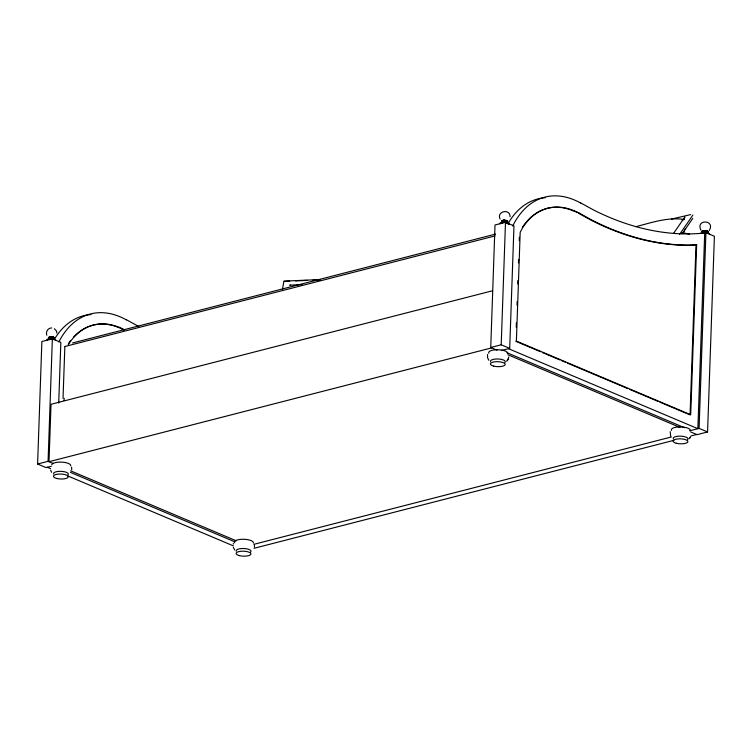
<?xml version="1.0" encoding="UTF-8"?>
<svg xmlns="http://www.w3.org/2000/svg" width="752" height="752" viewBox="0 0 752 752"><rect width="100%" height="100%" fill="white"/><g stroke="black" fill="none" stroke-linecap="round" stroke-linejoin="round"><path stroke-width="1.13" d="M51.324 466.24L46.079 467.594L37.6 464.012L41.877 341.511L52.358 338.814L60.837 342.395L58.722 403.063M53.383 463.552L48.081 461.314L52.358 338.814M63.036 398.316L64.832 346.907M64.089 400.619L64.174 398.278M497.091 350.178L490.736 347.49L495.013 224.989L505.494 222.301L513.973 225.882L509.696 348.383L501.311 350.535M509.696 348.383L501.208 344.801L505.494 222.301M516.239 327.242L516.398 322.561M517.009 305.021L517.141 301.514M517.752 283.965L517.874 280.458M518.485 262.918L518.607 259.402M519.256 240.687L519.378 237.181M573.776 210.616A93.323 58.026 75.6 0 0 522.48 228.025L520.187 232.34L516.389 341.107L690.712 414.737L696.643 244.785L695.995 244.955L690.063 414.907L659.936 402.179M704.709 232.988L697.875 428.687L508.474 348.693M705.921 232.678L714.4 236.26L707.566 431.958L699.087 428.377L705.921 232.678L702.744 233.496M48.523 338.24L48.542 337.742M48.607 339.547L48.617 339.293A2.82 0.949 2 0 1 49.2 338.851A2.895 0.968 2 0 1 48.645 338.372L48.57 338.09M48.673 337.554L48.579 337.902A2.989 1.006 2 0 0 49.143 338.391M48.767 337.488L48.758 337.733A2.811 0.94 2 0 0 49.294 338.203A2.726 0.912 2 0 1 48.842 337.761M54.012 337.648L54.003 337.874A2.491 0.837 2 0 1 53.824 338.08M54.341 338.033L53.524 337.225L54.163 337.526M54.417 337.874L54.398 338.579A2.895 0.968 2 0 1 53.796 339.03A2.491 0.837 2 0 0 53.975 338.767M56.062 340.543L55.178 339.349L51.85 338.588M71.778 469.878L71.581 467.133M254.458 547.042L254.42 545.238M508.794 356.918L507.835 359.738M282.442 289.407L283.889 281.408L289.736 281.154M487.531 354.512L487.597 357.849L488.819 360.274M684.282 218.635L684.875 216.971L673.642 233.27M670.211 431.676L670.652 436.132M683.982 231.936L684.922 229.106M233.252 544.034L233.449 543.461M501.791 221.013L501.941 222.131M501.847 221.567L502.703 222.733M502.082 221.304L502.204 220.844A2.491 0.837 2 0 1 504.63 220.298L505.363 220.374M501.716 222.912L501.81 222.667A2.82 0.949 2 0 1 504.564 222.047L505.748 222.16A4.785 1.607 2 0 1 509.085 223.391L509.095 224.209A4.615 1.551 2 0 1 508.625 224.566M507.196 221.473L507.29 221.248A2.613 0.874 2 0 0 505.297 220.317M506.801 222.752A2.5 0.837 2 0 0 507.055 222.554L507.13 222.122M507.403 221.295L507.403 221.614A2.82 0.949 2 0 1 507.121 221.84M504.601 221.05L505.316 221.107A2.811 0.94 2 0 1 507.374 222.075L507.168 222.348A2.576 0.865 2 0 0 505.25 221.445L504.592 221.398M507.572 221.464L507.515 221.831A2.942 0.987 2 0 1 507.224 222.066M507.139 222.968L507.233 222.742A2.82 0.949 2 0 0 505.288 222.103M507.384 222.254L507.628 221.699M705.122 231.24A2.895 0.968 2 0 0 702.293 231.879L702.584 232.763A2.82 0.949 2 0 1 704.991 232.424L706.184 232.537A4.785 1.607 2 0 1 709.512 233.769L709.521 234.586M702.603 232.114L702.453 232.744A2.604 0.874 2 0 1 705.009 232.142L705.696 232.189A2.604 0.874 2 0 1 707.66 233.12L707.576 233.346A2.604 0.874 2 0 1 707.312 233.552M707.632 231.851L707.717 231.625A2.726 0.912 2 0 0 705.752 230.704M707.557 232.5L707.482 232.716A2.491 0.837 2 0 1 707.228 232.913M707.933 231.748L707.905 232.095A2.895 0.968 2 0 1 707.153 232.518M707.717 232.688L708.046 231.954M506.698 361.289L507.609 360.086M689.123 438.707L690.289 437.25M507.299 360.575L508.155 359.23M689.979 437.739L690.515 436.903M709.23 230.573C715.838 219.556 695.092 218.87 701.024 230.291M679.564 234.427L692.893 215.091M682.139 233.806L692.78 218.362M72.568 342.968L495.606 234.079M573.137 210.692L579.858 213.446L592.256 220.289A436.104 271.152 75.6 0 0 691.013 245.114L696.643 244.785M64.841 346.531L495.06 235.912M635.872 226.681C651.617 222.63 667.823 216.896 684.339 219.499L682.064 220.082M671.414 219.114L690.684 214.583M492.532 290.77L51.014 404.294L49.012 461.709L491.667 347.885M37.6 464.012L48.081 461.314M490.736 347.49L501.208 344.801M689.65 430.802L699.087 428.377M253.809 544.345L671.433 436.959M254.016 548.302L673.905 440.324M690.975 435.944L696.672 434.477M707.566 431.958L697.085 434.656L690.731 431.968M290.432 285.055L289.689 285.187L302.163 284.547M690.364 245.274L695.995 244.955M51.7 327.919C48.062 327.778 45.355 331.961 46.803 335.27M284.106 281.116L320.202 279.556M295.583 280.9L307.267 280.393M313.114 280.139L320.126 279.829M504.536 222.066L503.323 222.075A4.615 1.551 2 0 0 500.014 223.081L500.024 223.899M704.962 232.443L703.75 232.453A4.615 1.551 2 0 0 700.45 233.458M51.164 336.821L51.916 336.849M51.145 336.981L53.89 337.479M51.136 337.093L52.668 337.338M51.136 337.216L51.916 337.244M51.145 337.46L54.144 338.165M51.869 337.592L51.155 337.563A2.726 0.912 2 0 0 48.739 338.268L48.73 338.513A2.726 0.912 2 0 0 49.331 338.992M53.796 339.18A2.5 0.837 2 0 0 53.975 338.973L53.495 338.118L51.174 337.704A2.491 0.837 2 0 0 49.049 338.381M51.174 337.911L53.495 338.325L54.069 339.387A2.604 0.874 2 0 1 53.881 339.603M51.155 338.099L53.853 338.729A2.942 0.987 2 0 0 54.454 338.24M52.095 338.616L50.863 338.569A4.615 1.551 2 0 0 47.103 339.387L46.765 340.177A4.785 1.607 2 0 0 47.066 340.59M702.396 231.249A2.726 0.912 2 0 1 705.056 230.648L705.799 230.742A2.82 0.949 2 0 1 707.848 231.719L707.735 231.907A2.726 0.912 2 0 1 707.463 232.124M705.047 230.958L705.818 231.014M705.038 231.202L705.799 231.259A2.989 1.006 2 0 1 707.989 232.293A2.961 0.996 2 0 1 707.19 232.753M705.743 231.484L705.028 231.428L705.714 231.569M705.019 231.776L705.677 231.823A2.576 0.865 2 0 1 707.566 232.716A2.613 0.874 2 0 1 707.341 232.923M705.677 232.02L705.019 231.964A2.538 0.855 2 0 0 702.537 232.518M705 232.293L705.733 232.481A2.905 0.978 2 0 1 707.021 232.782M504.62 220.374L505.391 220.533M505.391 220.646L504.611 220.58A2.942 0.987 2 0 0 501.828 221.154L502.778 221.727M504.611 220.703L505.382 220.759M504.601 221.135L505.288 221.191M504.583 221.586L505.25 221.643A2.613 0.874 2 0 1 507.168 222.545L507.083 222.761A2.538 0.855 2 0 1 506.829 222.959M51.869 336.83L52.659 337.018M51.907 337.366L53.834 337.827L54.21 338.729A2.726 0.912 2 0 1 53.646 339.152M51.85 337.676L52.565 337.676M52.499 336.915L53.317 337.169M52.678 337.225L53.336 337.498M52.518 337.761L53.185 337.827M52.565 338.682L54.097 339.265A2.538 0.855 2 0 1 53.824 339.396M53.072 337.046L53.796 337.291M53.354 337.375L53.881 337.704M53.11 337.902L53.693 338.015M53.636 338.879L51.127 338.428A2.698 0.902 2 0 0 48.739 339.124L48.73 339.368A2.782 0.931 2 0 0 48.908 339.603M515.75 341.276L540.5 351.729M542.653 352.641L559.864 359.917M562.017 360.819L565.241 362.182M567.393 363.094L627.657 388.549M629.809 389.451L657.784 401.277M507.008 352.744L684.499 427.719M507.891 354.737L679.958 427.418M70.65 470.846L236.222 540.782M70.406 472.369L234.906 541.854M47.291 467.274L50.544 468.646M67.859 475.96L233.44 545.905M702.838 232.302L702.199 231.55M702.791 232.65L702.171 232.011M502.618 221.887L501.772 221.173M502.562 222L502.092 221.774A2.726 0.912 2 0 1 504.686 221.088M502.505 222.235L501.8 221.53A2.895 0.968 2 0 1 504.695 220.862M502.035 222.122L502.712 222.526M502.139 222.31L502.75 222.592M502.665 222.949L502.026 222.366A2.604 0.874 2 0 1 504.583 221.765L505.259 221.812A2.604 0.874 2 0 1 507.149 222.714M573.776 210.522L579.858 213.446M119.474 327.346L124.541 329.771M118.835 327.505L123.892 329.94M580.713 202.899L593.074 209.723A424.194 263.745 75.6 0 0 704.709 232.998M579.209 213.606L591.617 220.449A436.104 271.152 75.6 0 0 690.364 245.284M126.411 319.722L138.772 326.537M54.398 328.737L56.409 330.974L56.889 333.08M53.9 337.592L54.266 337.949A2.726 0.912 2 0 1 53.674 338.372M53.599 338.08L54.219 338.485M53.994 339.105L51.145 338.278A2.604 0.874 2 0 0 48.842 338.945A2.613 0.874 2 0 0 49.397 339.415M702.782 231.907L702.509 231.221A2.613 0.874 2 0 1 705.056 230.648A2.491 0.837 2 0 0 702.631 231.221L702.641 231.654M702.857 232.763L702.293 231.306A2.82 0.949 2 0 1 705.056 230.685M502.026 222.009L501.969 220.872A2.726 0.912 2 0 1 504.63 220.27A2.82 0.949 2 0 0 501.951 220.966M502.43 222.395L502.176 222.178A2.538 0.855 2 0 1 504.658 221.614M502.308 223.015L501.951 222.564A2.698 0.902 2 0 1 504.573 221.915M234.793 550.088L233.317 547.362M54.069 337.469L54.464 337.977M54.285 337.836L54.454 338.212A2.895 0.968 2 0 1 53.806 338.579M53.909 338.926L54.285 339.519M51.634 472.331L50.638 470.207M702.067 231.748L702.377 232.509M502.157 222.385L502.167 221.737A2.491 0.837 2 0 1 504.677 221.22M501.941 222.987L502.157 221.943A2.5 0.837 2 0 1 504.667 221.426M500.071 218.992C496.301 211.284 510.204 208.135 510.063 216.773M488.828 353.252A9.532 3.196 2 0 1 497.664 349.736A9.532 3.196 2 0 1 507.685 353.487M490.577 361.703A7.445 2.5 2 0 1 498.454 358.995A7.445 2.5 2 0 1 504.902 362.52M51.738 464.764A9.532 3.196 2 0 1 61.955 462.142A9.532 3.196 2 0 1 70.726 465.845M53.618 474.061A7.445 2.5 2 0 1 61.495 471.354A7.445 2.5 2 0 1 67.943 474.879M234.549 542.765A9.532 3.196 2 0 1 243.394 539.259A9.532 3.196 2 0 1 253.405 543.01M236.307 551.225A7.445 2.5 2 0 1 244.174 548.518A7.445 2.5 2 0 1 250.632 552.034M681.989 232.641A339.114 240.001 -67.1 0 1 689.34 234.163M702.556 232.114A2.613 0.874 2 0 1 705.103 231.541A2.491 0.837 2 0 0 702.669 232.142M705.78 231.597A2.613 0.874 2 0 1 707.688 232.49L707.51 233.139A2.538 0.855 2 0 1 707.256 233.336M702.171 231.494A2.942 0.987 2 0 1 705.047 230.845M707.961 231.917A2.942 0.987 2 0 0 705.799 230.911L705.056 230.751A2.895 0.968 2 0 0 702.218 231.39M705.677 232.189A2.604 0.874 2 0 1 707.585 233.092M702.8 232.537A2.604 0.874 2 0 1 705.085 232.171M705.714 232.481A2.82 0.949 2 0 1 707.782 233.458A2.905 0.978 2 0 0 707.472 232.988M702.161 231.729A2.942 0.987 2 0 1 705.038 231.08L705.818 231.137A2.942 0.987 2 0 1 707.952 232.152A2.942 0.987 2 0 1 707.181 232.641M707.811 232.631A2.82 0.949 2 0 1 707.077 233.035A2.895 0.968 2 0 0 707.895 232.547M705.837 231.409A2.82 0.949 2 0 1 707.905 232.387A2.942 0.987 2 0 1 707.171 232.866M707.482 232.932A2.5 0.837 2 0 1 707.228 233.129M702.659 232.349A2.5 0.837 2 0 1 705.094 231.804M707.839 231.992A2.82 0.949 2 0 1 707.096 232.406M507.854 223.946A104.885 65.217 75.6 0 1 545.294 197.72M512.667 226.089A104.885 65.217 75.6 0 1 580.694 203.078M522.424 227.264A93.323 58.026 75.6 0 1 525.592 222.902M526.259 222.094A93.323 58.026 75.6 0 1 543.386 209.564M544.448 209.188A93.323 58.026 75.6 0 1 573.137 210.786M502.082 220.844A2.613 0.874 2 0 1 504.63 220.27M505.438 220.402A2.82 0.949 2 0 1 507.497 221.37M507.008 222.526A2.726 0.912 2 0 0 507.28 222.31A2.942 0.987 2 0 0 507.515 222.066M505.382 221.135A2.726 0.912 2 0 1 507.374 222.075M505.457 220.562A2.942 0.987 2 0 1 507.619 221.577M505.278 221.972A2.782 0.931 2 0 1 507.318 222.93M501.819 221.389A2.942 0.987 2 0 1 504.695 220.74L505.372 220.891A2.989 1.006 2 0 1 507.553 221.915A2.895 0.968 2 0 0 505.438 220.919M505.457 220.797A2.942 0.987 2 0 1 507.609 221.812M507.459 222.169A2.895 0.968 2 0 1 507.168 222.395M507.045 222.348A2.491 0.837 2 0 1 506.801 222.536M507.478 221.718A2.895 0.968 2 0 1 507.186 221.953M58.863 341.906A104.885 65.217 75.6 0 1 126.392 319.891M54.088 339.819A104.885 65.217 75.6 0 1 90.992 314.543M68.169 344.848A93.323 58.026 75.6 0 1 119.474 327.44M68.733 343.175A93.323 58.026 75.6 0 1 70.632 340.553M73.329 337.338A93.323 58.026 75.6 0 1 118.825 327.599M49.087 337.479A2.491 0.837 2 0 1 51.277 336.84A2.895 0.968 2 0 0 48.673 337.676M48.852 337.526A2.726 0.912 2 0 1 51.258 336.821M49.209 338.409A2.895 0.968 2 0 1 48.664 337.93A2.961 0.996 2 0 1 51.221 337.131M49.171 338.522A2.942 0.987 2 0 1 48.617 338.033M48.626 337.78A2.942 0.987 2 0 1 51.23 337.018M54.464 338.353A2.961 0.996 2 0 1 53.853 338.814M49.153 338.644A2.961 0.996 2 0 1 48.598 338.156A2.895 0.968 2 0 1 51.221 337.375M51.23 337.592A2.726 0.912 2 0 0 48.824 338.306L48.833 339.18A2.604 0.874 2 0 0 49.397 339.641M49.03 338.588A2.5 0.837 2 0 1 51.239 337.939M49.134 338.842A2.989 1.006 2 0 1 48.57 338.344M49.115 339.002A2.576 0.865 2 0 1 48.955 338.776A2.538 0.855 2 0 1 51.23 338.127M49.726 338.701A2.82 0.949 2 0 1 51.108 338.56M671.508 430.407A9.532 3.196 2 0 1 680.353 426.901A9.532 3.196 2 0 1 690.364 430.652M673.266 438.867A7.445 2.5 2 0 1 681.143 436.16A7.445 2.5 2 0 1 687.591 439.685M493.594 366.092A7.445 2.5 2 0 0 505.212 364.588A7.445 2.5 2 0 0 494.581 361.815A7.445 2.5 2 0 0 493.594 366.092M56.635 478.451A7.445 2.5 2 0 0 68.253 476.937A7.445 2.5 2 0 0 57.622 474.174A7.445 2.5 2 0 0 56.635 478.451M239.324 555.615A7.445 2.5 2 0 0 250.933 554.102A7.445 2.5 2 0 0 240.302 551.329A7.445 2.5 2 0 0 239.324 555.615M676.283 443.257A7.445 2.5 2 0 0 687.892 441.744A7.445 2.5 2 0 0 677.261 438.971A7.445 2.5 2 0 0 676.283 443.257"/></g></svg>
